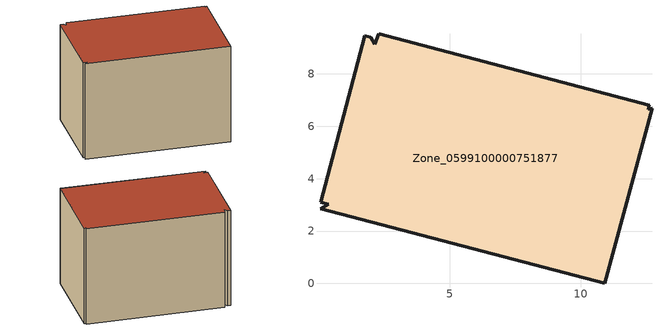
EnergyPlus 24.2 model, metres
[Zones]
Zone_0599100000751877
 floor ground (C_G): 12.72,6.7 10.92,0 0.08,2.86 0.36,3.02 0.06,3.1 1.76,9.46 1.97,9.41 2.13,9.14 2.28,9.54 12.62,6.8 12.57,6.64 z0
 wall outside (C_F): 12.57,6.64 12.62,6.8 2.28,9.54 2.13,9.14 1.97,9.41 1.76,9.46 0.06,3.1 0.36,3.02 0.08,2.86 10.92,0 12.72,6.7 12.57,6.64 z0:7.91
 roof outside (C_R): 10.92,0 12.72,6.7 12.57,6.64 12.62,6.8 2.28,9.54 2.13,9.14 1.97,9.41 1.76,9.46 0.06,3.1 0.36,3.02 0.08,2.86 z7.91
[BUILDING]
Pand.0599100000751877: North Axis=0; Terrain=City; Loads Convergence Tolerance Value=0.04; Temperature Convergence Tolerance Value=0.4; Solar Distribution=FullExterior; Maximum Number of Warmup Days=25; Minimum Number of Warmup Days=1
[Site:Location]
Rotterdam.The.Hague.AP_ZH_NLD Design_Conditions: Latitude=51.96; Longitude=4.45; Time Zone=1; Elevation=-4.5
[SITE:GROUNDTEMPERATURE:BUILDINGSURFACE]
18, 18, 18, 18, 18, 18, 18, 18, 18, 18, 18, 18
[MATERIAL] Thermal Absorptance=0.9; Solar Absorptance=0.7; Visible Absorptance=0.7
Name | Roughness | Thickness | Conductivity | Density | Specific Heat
G.D.2006-2014 | MediumSmooth | 0.15 | 0.06 | 540 | 1210
F.D.2006-2014 | Rough | 0.3 | 0.12 | 1920 | 840
R.D.2006-2014 | MediumRough | 0.2 | 0.08 | 1500 | 1000
[CONSTRUCTION]
C_G: G.D.2006-2014
C_F: F.D.2006-2014
C_R: R.D.2006-2014
[ZONE]
Zone_0599100000751877: Type=1; Multiplier=1; Ceiling Height=Autocalculate; Volume=Autocalculate; Floor Area=autocalculate; Part of Total Floor Area=Yes
[ZONEINFILTRATION:DESIGNFLOWRATE]
Infil_Zone_0599100000751877: Zone or ZoneList or Space or SpaceList=Zone_0599100000751877; Schedule=AlwaysOn; Design Flow Rate Calculation Method=Flow/Area; Flow Rate per Floor Area=0.0021; Constant Term Coefficient=1; Temperature Term Coefficient=0; Velocity Term Coefficient=0; Velocity Squared Term Coefficient=0
[HVACTEMPLATE:ZONE:IDEALLOADSAIRSYSTEM]
Zone_0599100000751877: Maximum Heating Supply Air Temperature=50; Minimum Cooling Supply Air Temperature=13; Maximum Heating Supply Air Humidity Ratio=0.0156; Minimum Cooling Supply Air Humidity Ratio=0.0077; Heating Limit=NoLimit; Cooling Limit=NoLimit; Dehumidification Control Type=ConstantSensibleHeatRatio; Cooling Sensible Heat Ratio=0.7; Dehumidification Setpoint=60; Humidification Control Type=None; Humidification Setpoint=30; Outdoor Air Method=None; Outdoor Air Flow Rate per Person=0.00944; Outdoor Air Flow Rate per Zone Floor Area=0; Outdoor Air Flow Rate per Zone=0; Demand Controlled Ventilation Type=None; Outdoor Air Economizer Type=NoEconomizer; Heat Recovery Type=None; Sensible Heat Recovery Effectiveness=0.7; Latent Heat Recovery Effectiveness=0.65
[ZONECONTROL:THERMOSTAT]
ThermostatControl_Zone_0599100000751877: Zone or ZoneList=Zone_0599100000751877; Control Type Schedule=DualSetpointControlType; Control 1=Thermostat_Zone_0599100000751877; Temperature Difference Between Cutout And Setpoint=0
[THERMOSTATSETPOINT:DUALSETPOINT]
Thermostat_Zone_0599100000751877: Heating Setpoint Temperature Schedule=HeatingSetpoint_Zone_0599100000751877; Cooling Setpoint Temperature Schedule=CoolingSetpoint_Zone_0599100000751877
[SCHEDULE:COMPACT]
HeatingSetpoint_Zone_0599100000751877: Through: 12/31, For: AllDays, Until: 24:00, 21
CoolingSetpoint_Zone_0599100000751877: Through: 12/31, For: AllDays, Until: 24:00, 24
DualSetpointControlType: Through: 12/31, For: AllDays, Until: 24:00, 4
AlwaysOn: Through: 12/31, For: AllDays, Until: 24:00, 1
